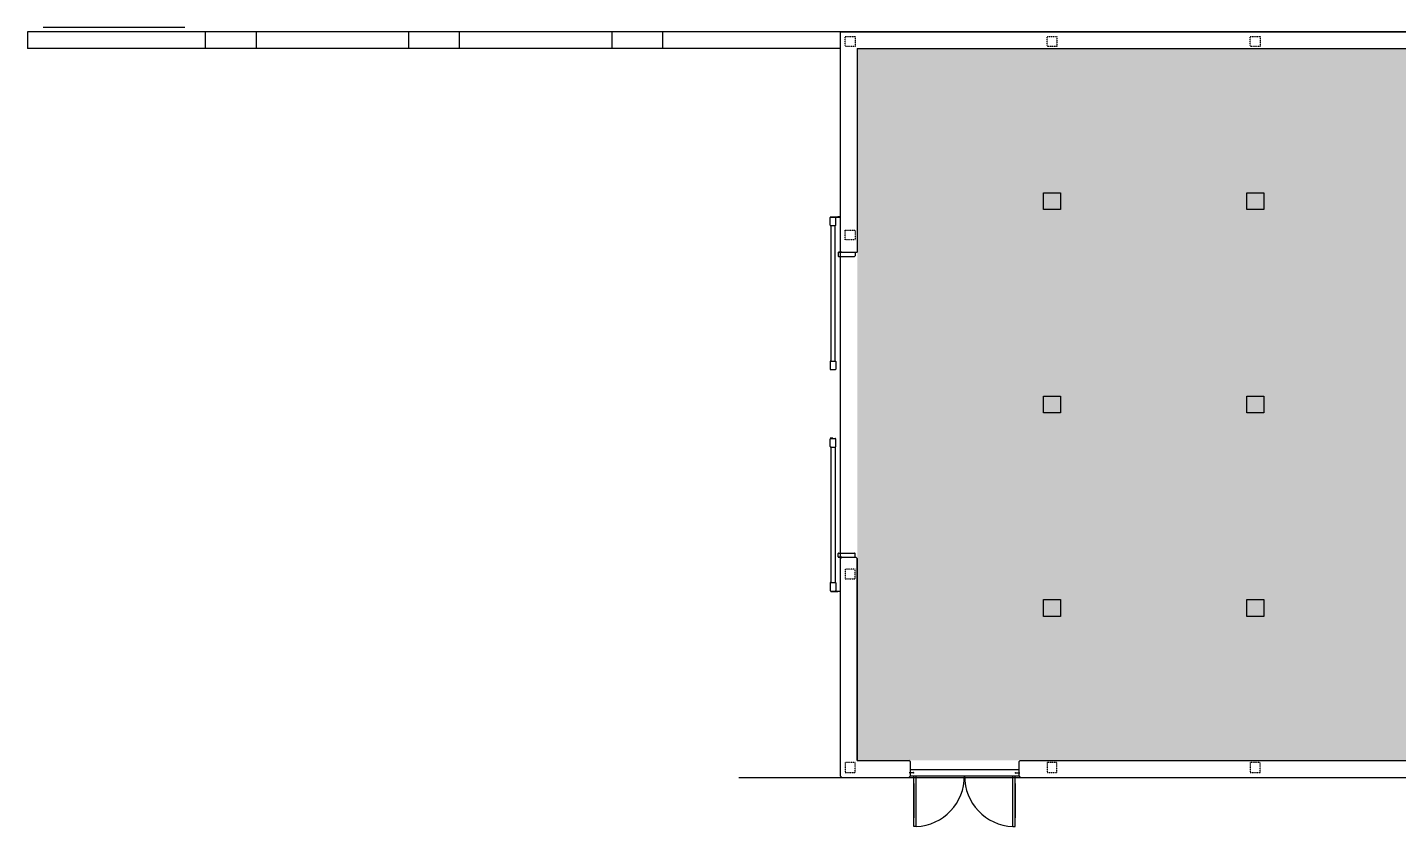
# Model space of a CAD drawing. Header units: inches. Extents: x -576 to 1569, y -102 to 531.
# Drawn here: x -576 to 396, y -35 to 531 of the extents above; entities that cross this region are included whole.
import ezdxf

# ---------------------------------------------------------------- set-up
doc = ezdxf.new("R2010")
doc.units = ezdxf.units.IN
doc.header["$LTSCALE"] = 0.25
doc.header["$MEASUREMENT"] = 0
doc.linetypes.add('Building187_0 From Architect$0$HIDDEN2', pattern=[0.1875, 0.125, -0.0625])
doc.layers.get('DEFPOINTS').update_dxf_attribs({"linetype": 'CONTINUOUS'})
for name, color, linetype in [('A-DOOR', 2, 'CONTINUOUS'), ('A-FLOR', 3, 'CONTINUOUS'), ('A-GLAZ-SILL', 2, 'CONTINUOUS'), ('A-SITE', 3, 'CONTINUOUS'), ('A-WALL', 5, 'CONTINUOUS'), ('AREA-GROSS', 1, 'CONTINUOUS'), ('Rooms-Category-Color', 7, 'CONTINUOUS'), ('Rooms-College-Color', 7, 'CONTINUOUS'), ('Rooms-Department-Color', 7, 'CONTINUOUS'), ('Rooms-Division-Color', 7, 'CONTINUOUS')]:
    doc.layers.add(name, color=color, linetype=linetype)

msp = doc.modelspace()

# ---------------------------------------------------------------- hatches: boundary and pattern name
at = {"layer": 'Rooms-Category-Color', "true_color": 0xe3f498}
msp.add_hatch(color=61, dxfattribs=at).paths.add_polyline_path([(864, 516), (12, 516), (12, 12), (864, 12)])
at = {"layer": 'Rooms-College-Color', "true_color": 0xe3f498}
msp.add_hatch(color=61, dxfattribs=at).paths.add_polyline_path([(864, 516), (12, 516), (12, 12), (864, 12)])
at = {"layer": 'Rooms-Department-Color', "true_color": 0xe3f498}
msp.add_hatch(color=61, dxfattribs=at).paths.add_polyline_path([(864, 516), (12, 516), (12, 12), (864, 12)])
at = {"layer": 'Rooms-Division-Color', "true_color": 0xe3f498}
msp.add_hatch(color=61, dxfattribs=at).paths.add_polyline_path([(864, 516), (12, 516), (12, 12), (864, 12)])

# ---------------------------------------------------------------- linework, layer by layer
at = {"layer": 'A-DOOR'}
for p, q in [((-7.18, 391.07), (-7.18, 396.37)), ((-6.81, 396.75), (-6.81, 397)), ((-6.81, 397), (-1.81, 397)), ((-6.81, 396.75), (-1.81, 396.75)), ((-6.81, 396.75), (-3.56, 396.75)), ((-6.81, 396.75), (-5.68, 396.75)), ((-6.81, 390.69), (-3.56, 390.69)), ((-3.56, 390.69), (-3.62, 390.69)), ((-3.58, 294.81), (-3.58, 390.69)), ((-3.31, 397), (-2.31, 397)), ((-3.18, 391.07), (-3.18, 396.37)), ((-3.18, 392.5), (-3.18, 396.13)), ((-0.63, 397), (-1.81, 397)), ((-1.81, 396.75), (-0.63, 396.75)), ((-0.63, 396.75), (-0.63, 397)), ((-1.56, 371.48), (-1.56, 369.23)), ((-1.18, 371.86), (10.12, 371.86)), ((1.13, 371.86), (-0.96, 371.86)), ((0.73, 371.86), (-0.94, 371.86)), ((10.5, 371.48), (10.5, 369.23)), ((-1.18, 368.86), (10.12, 368.86)), ((-7.18, 294.43), (-7.18, 289.12)), ((-6.81, 294.81), (-3.56, 294.81)), ((-3.56, 294.81), (-3.62, 294.81)), ((-3.18, 294.43), (-3.18, 289.12)), ((-3.18, 293), (-3.18, 289.37)), ((-6.81, 288.75), (-3.56, 288.75)), ((-6.81, 288.75), (-5.68, 288.75)), ((-7.18, 234.27), (-7.18, 239.58)), ((-6.81, 239.95), (-6.81, 240.7)), ((-6.81, 240.7), (-6.81, 239.95)), ((-6.81, 239.95), (-6.81, 240.2)), ((-6.81, 239.95), (-3.56, 239.95)), ((-6.81, 239.95), (-5.68, 239.95)), ((-6.81, 233.9), (-3.56, 233.9)), ((-6.54, 233.9), (-6.81, 233.9)), ((-6.81, 233.9), (-6.54, 233.9)), ((-5.68, 240.7), (-5.68, 239.95)), ((-5.68, 239.95), (-5.68, 240.7)), ((-3.56, 233.9), (-3.62, 233.9)), ((-3.58, 233.9), (-3.58, 138.01)), ((-3.18, 234.27), (-3.18, 239.58)), ((-3.18, 235.7), (-3.18, 239.33)), ((-1.56, 156.23), (-1.56, 158.48)), ((-1.18, 158.86), (10.12, 158.86)), ((-1.18, 155.86), (10.12, 155.86)), ((1.13, 155.86), (-0.96, 155.86)), ((0.73, 155.86), (-0.94, 155.86)), ((10.5, 156.23), (10.5, 158.48)), ((-7.18, 137.63), (-7.18, 132.33)), ((-6.81, 138.01), (-3.56, 138.01)), ((-6.54, 138.01), (-6.81, 138.01)), ((-6.81, 138.01), (-6.54, 138.01)), ((-3.56, 138.01), (-3.62, 138.01)), ((-3.18, 137.63), (-3.18, 132.33)), ((-3.18, 136.2), (-3.18, 132.58)), ((-6.81, 131.95), (-6.81, 131.7)), ((-6.81, 131.95), (-1.81, 131.95)), ((-6.81, 131.95), (-3.56, 131.95)), ((-6.81, 131.95), (-5.68, 131.95)), ((-6.81, 131.7), (-1.81, 131.7)), ((-3.31, 131.7), (-2.31, 131.7)), ((-1.81, 131.95), (-0.63, 131.95)), ((-0.63, 131.7), (-1.81, 131.7)), ((-0.63, 131.95), (-0.63, 131.7)), ((52.16, -34.84), (52.16, 0.99)), ((53.84, -34.84), (53.85, 0.99)), ((122.18, -34.84), (122.17, 1)), ((123.85, -34.84), (123.85, 1)), ((52.16, -4.38), (52.16, -28.76)), ((123.85, -4.38), (123.85, -28.76)), ((53.84, -34.84), (52.16, -34.84)), ((122.18, -34.84), (123.85, -34.84))]:
    msp.add_line(p, q, dxfattribs=at)
for centre, radius, start, end in [((-6.81, 396.37), 0.375, 90, 180), ((-6.81, 391.07), 0.375, 180, 270), ((-3.56, 396.37), 0.375, 0, 90), ((-3.56, 391.07), 0.375, 270, 0), ((-1.18, 371.48), 0.375, 90, 180), ((-1.18, 369.23), 0.375, 180, 270), ((10.12, 371.48), 0.375, 0, 90), ((10.12, 369.23), 0.375, 270, 0), ((-6.81, 294.43), 0.375, 90, 180), ((-3.56, 294.43), 0.375, 0, 90), ((-6.81, 289.12), 0.375, 180, 270), ((-3.56, 289.12), 0.375, 270, 0), ((-6.81, 239.58), 0.375, 90, 180), ((-6.81, 234.27), 0.375, 180, 270), ((-3.56, 239.58), 0.375, 0, 90), ((-3.56, 234.27), 0.375, 270, 0), ((-1.18, 158.48), 0.375, 90, 180), ((-1.18, 156.23), 0.375, 180, 270), ((10.12, 158.48), 0.375, 0, 90), ((10.12, 156.23), 0.375, 270, 0), ((-6.81, 137.63), 0.375, 90, 180), ((-3.56, 137.63), 0.375, 0, 90), ((-6.81, 132.33), 0.375, 180, 270), ((-3.56, 132.33), 0.375, 270, 0), ((52.23, 0.91), 35.78, 272.58117, 0.34609), ((123.79, 0.91), 35.78, 179.65391, 267.41883)]:
    msp.add_arc(centre, radius, start, end, dxfattribs=at)
at = {"layer": 'A-FLOR'}
for p, q in [((-464.44, 531), (-564.77, 531)), ((0, 528), (-72, 528)), ((-72, 0), (1, 0))]:
    msp.add_line(p, q, dxfattribs=at)
at = {"layer": 'A-GLAZ-SILL'}
for p, q in [((-6.81, 390.69), (-6.81, 294.81)), ((-6.81, 233.9), (-6.81, 138.01))]:
    msp.add_line(p, q, dxfattribs=at)
at = {"layer": 'A-SITE'}
for p, q in [((0, 528), (-576, 528)), ((-576, 528), (-576, 516)), ((-450, 528), (-450, 516)), ((-414, 528), (-414, 516)), ((-306, 528), (-306, 516)), ((-270, 528), (-270, 516)), ((-162, 528), (-162, 516)), ((-126, 528), (-126, 516)), ((0, 516), (-576, 516))]:
    msp.add_line(p, q, dxfattribs=at)
at = {"layer": 'A-WALL'}
for p, q in [((0, 528), (846, 528)), ((0, 528), (0, 371.86)), ((12, 516), (846, 516)), ((12, 516), (12, 371.86)), ((0, 371.86), (12, 371.86)), ((0, 154.86), (1, 155.86)), ((1, 155.86), (11, 155.86)), ((11, 155.86), (12, 154.86)), ((0, 154.86), (0, 1)), ((12, 154.86), (12, 12)), ((12, 12), (12, 154.86)), ((12, 12), (48.63, 12)), ((49.63, 11), (48.63, 12)), ((49.63, 0.99), (49.63, 11)), ((126.4, 11), (127.4, 12)), ((126.4, 11), (126.4, 1)), ((127.4, 12), (846, 12)), ((0, 1), (1, 0)), ((49.63, 0.99), (48.64, 0)), ((49.63, 5.5), (126.4, 5.5)), ((49.63, 0.99), (126.4, 1)), ((126.4, 1), (127.4, 0)), ((127.4, 0), (846, 0)), ((1, 0), (48.64, 0))]:
    msp.add_line(p, q, dxfattribs=at)
at = {"layer": 'A-WALL', "linetype": 'Building187_0 From Architect$0$HIDDEN2'}
for p, q in [((3.5, 524.5), (10.5, 524.5)), ((3.5, 517.5), (3.5, 524.5)), ((10.5, 517.5), (3.5, 517.5)), ((10.5, 524.5), (10.5, 517.5)), ((146.5, 524.5), (153.5, 524.5)), ((146.5, 517.5), (146.5, 524.5)), ((153.5, 517.5), (146.5, 517.5)), ((153.5, 524.5), (153.5, 517.5)), ((290.5, 524.5), (297.5, 524.5)), ((290.5, 517.5), (290.5, 524.5)), ((290.5, 524.5), (297.5, 524.5)), ((290.5, 517.5), (290.5, 524.5)), ((297.5, 517.5), (290.5, 517.5)), ((297.5, 517.5), (290.5, 517.5)), ((297.5, 524.5), (297.5, 517.5)), ((297.5, 524.5), (297.5, 517.5)), ((3.5, 387.5), (10.5, 387.5)), ((3.5, 380.5), (3.5, 387.5)), ((10.5, 380.5), (3.5, 380.5)), ((10.5, 387.5), (10.5, 380.5)), ((10.5, 147.5), (3.5, 147.5)), ((3.5, 147.5), (3.5, 140.5)), ((10.5, 140.5), (10.5, 147.5)), ((3.5, 140.5), (10.5, 140.5)), ((10.5, 10.5), (3.5, 10.5)), ((3.5, 10.5), (3.5, 3.5)), ((10.5, 3.5), (10.5, 10.5)), ((153.5, 10.5), (146.5, 10.5)), ((146.5, 10.5), (146.5, 3.5)), ((153.5, 3.5), (153.5, 10.5)), ((297.5, 10.5), (290.5, 10.5)), ((290.5, 10.5), (290.5, 3.5)), ((297.5, 3.5), (297.5, 10.5)), ((3.5, 3.5), (10.5, 3.5)), ((146.5, 3.5), (153.5, 3.5)), ((290.5, 3.5), (297.5, 3.5))]:
    msp.add_line(p, q, dxfattribs=at)
at = {"layer": 'A-WALL'}
for points in [[(144, 402), (144, 414), (156, 414), (156, 402), (144, 402)], [(288, 402), (288, 414), (300, 414), (300, 402), (288, 402)], [(144, 258), (144, 270), (156, 270), (156, 258), (144, 258)], [(288, 258), (288, 270), (300, 270), (300, 258), (288, 258)], [(144, 114), (144, 126), (156, 126), (156, 114), (144, 114)], [(288, 114), (288, 126), (300, 126), (300, 114), (288, 114)]]:
    msp.add_lwpolyline(points, dxfattribs=at)
at = {"layer": 'AREA-GROSS'}
msp.add_lwpolyline([(1458, 528), (-0.03, 528), (0, 1), (1, 0), (1458, 0)], close=True, dxfattribs=at)
at = {"layer": 'DEFPOINTS'}
for p, q in [((50.34, 3.26), (48.89, 3.26)), ((50.63, 3.26), (50.43, 3.26)), ((51.99, 3.26), (50.76, 3.26)), ((51.99, 3.26), (50.76, 3.26)), ((51.73, 3.01), (51.73, 3.51)), ((51.75, 3.51), (51.73, 3.51)), ((51.75, 3.01), (51.73, 3.01)), ((51.75, 3.51), (51.75, 3.01)), ((51.85, 3.45), (51.75, 3.45)), ((51.85, 3.35), (51.75, 3.35)), ((51.85, 3.17), (51.75, 3.17)), ((51.85, 3.08), (51.75, 3.08)), ((51.89, 3.4), (51.89, 3.12)), ((124.03, 3.26), (125.26, 3.26)), ((124.03, 3.26), (125.26, 3.26)), ((124.12, 3.4), (124.12, 3.12)), ((124.16, 3.45), (124.27, 3.45)), ((124.16, 3.35), (124.27, 3.35)), ((124.16, 3.17), (124.27, 3.17)), ((124.16, 3.08), (124.27, 3.08)), ((124.27, 3.51), (124.27, 3.01)), ((124.27, 3.51), (124.29, 3.51)), ((124.27, 3.01), (124.29, 3.01)), ((124.29, 3.01), (124.29, 3.51)), ((125.39, 3.26), (125.58, 3.26)), ((125.68, 3.26), (127.12, 3.26))]:
    msp.add_line(p, q, dxfattribs=at)
for centre, major_axis, ratio in [((51.85, 3.4), (0, 0.0462), 0.827436), ((51.85, 3.26), (0, 0.0925), 0.413718), ((51.85, 3.12), (0, 0.0462), 0.827436)]:
    msp.add_ellipse(centre, major_axis=major_axis, ratio=ratio, start_param=3.141593, end_param=6.283185, dxfattribs=at)
at = {"layer": 'DEFPOINTS', "extrusion": (0, 0, -1)}
for centre, major_axis, ratio in [((124.16, 3.4), (0, 0.0462), 0.827436), ((124.16, 3.26), (0, 0.0925), 0.413718), ((124.16, 3.12), (0, 0.0462), 0.827436)]:
    msp.add_ellipse(centre, major_axis=major_axis, ratio=ratio, start_param=3.141593, end_param=6.283185, dxfattribs=at)

doc.saveas('drawing.dxf')
